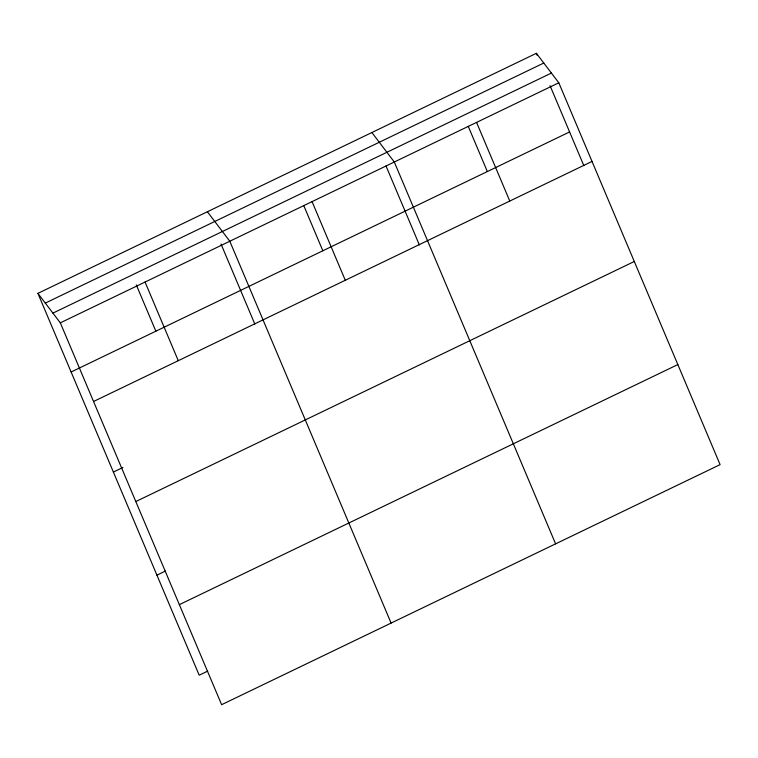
<?xml version="1.0" encoding="UTF-8"?>
<svg xmlns="http://www.w3.org/2000/svg" width="758" height="758" viewBox="0 0 758 758"><rect width="100%" height="100%" fill="white"/><g stroke="black" fill="none" stroke-linecap="round" stroke-linejoin="round"><path stroke-width="1.14" d="M37.9 293.365L536.38 53.306L558.807 82.793L720.1 464.635L221.62 704.694L60.327 322.851L37.9 293.365L199.193 675.207L207.673 671.124M45.3 303.096L543.78 63.037M52.927 313.12L551.407 73.062M60.327 322.851L558.807 82.793M71.119 372.007L569.599 131.939M93.547 401.494L592.026 161.435M113.387 472.063L122.919 467.468M135.805 501.55L634.285 261.491M156.934 575.151L165.405 571.068M179.352 604.638L677.832 364.579M371.884 132.527L394.302 162.013L555.605 543.856M207.379 211.747L229.807 241.233L391.1 623.076M536.38 53.306L537.289 55.457M550.033 85.626L583.84 165.661M476.555 122.398L509.774 201.041M468.236 126.311L487.347 171.554M385.983 165.917L419.345 244.881M312.059 201.619L345.278 280.261M303.74 205.532L322.851 250.775M221.033 244.067L254.84 324.102M145.062 282.042L178.282 360.685M136.288 284.875L155.864 331.199"/></g></svg>
